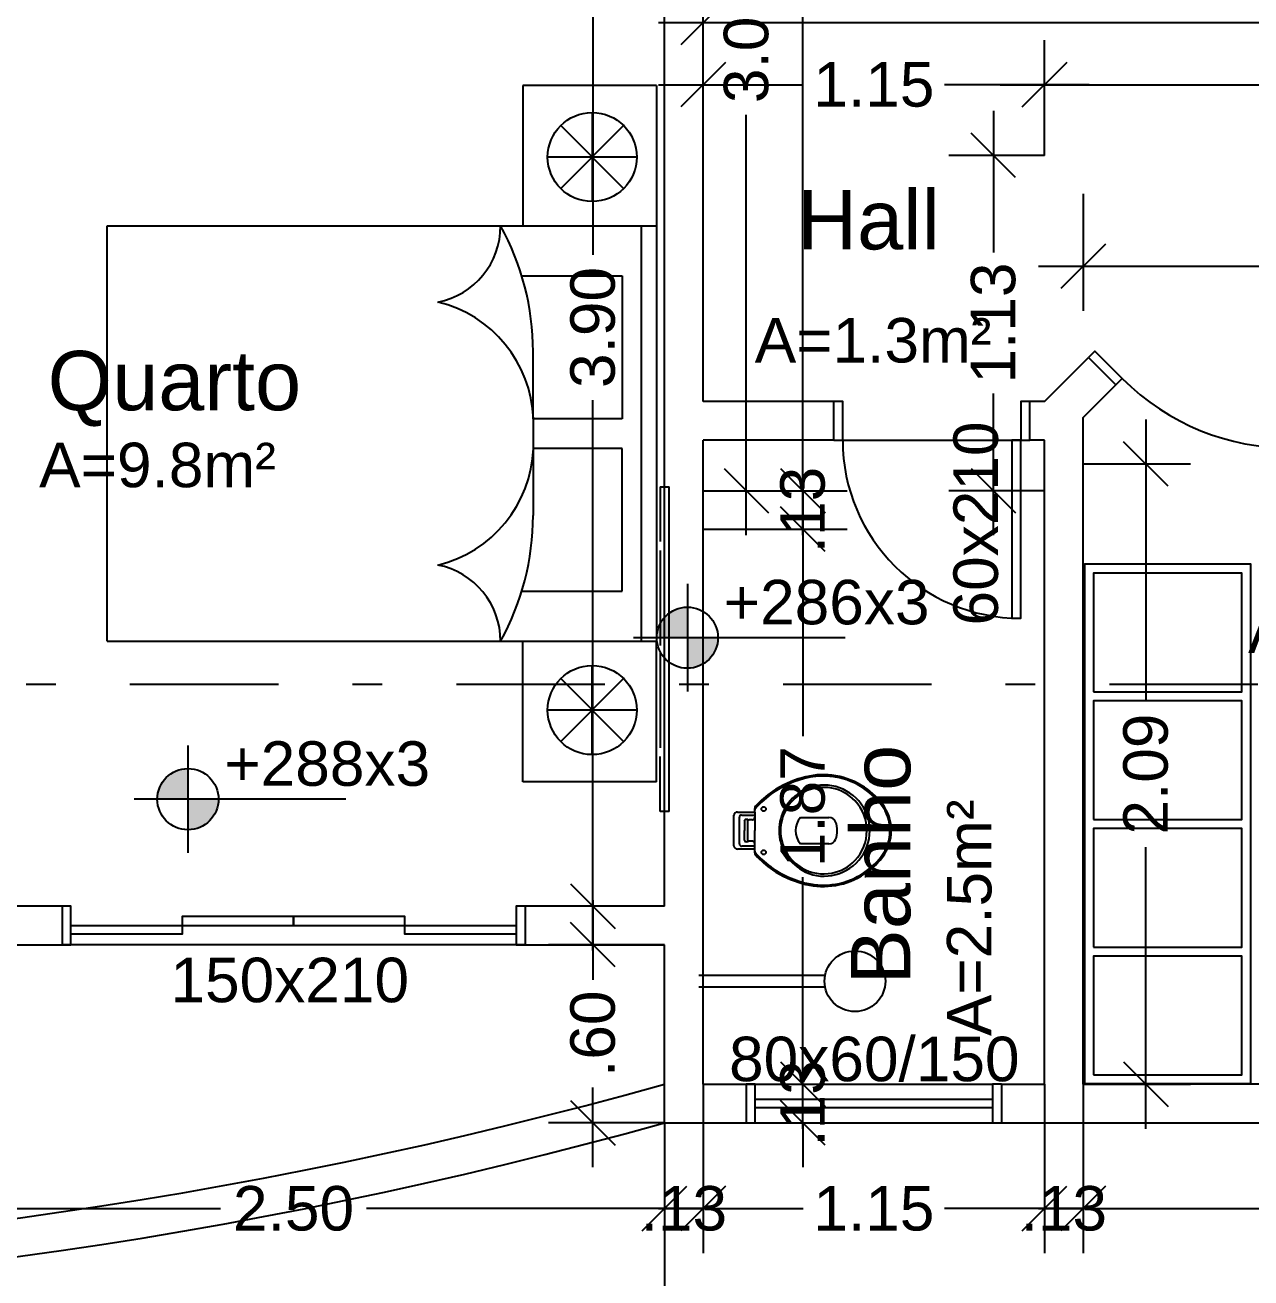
# Model space of a CAD drawing. Extents: x -120 to 1117, y 5 to 675.
# Drawn here: x 51.445 to 55.575, y 72.696 to 76.918 of the extents above; entities that cross this region are included whole.
import ezdxf
from ezdxf.enums import TextEntityAlignment as Align

# ---------------------------------------------------------------- set-up
doc = ezdxf.new("R2010")
doc.units = 0
doc.header["$MEASUREMENT"] = 0
doc.linetypes.add('DASHDOT', pattern=[1, 0.5, -0.25, 0, -0.25])
doc.layers.get('0').update_dxf_attribs({"linetype": 'CONTINUOUS'})
doc.layers.get('DEFPOINTS').update_dxf_attribs({"linetype": 'CONTINUOUS'})
for name, color, linetype in [('cota', 1, 'CONTINUOUS'), ('janela-porta', 6, 'CONTINUOUS'), ('moveis', 253, 'CONTINUOUS'), ('muro', 6, 'CONTINUOUS'), ('nivel', 4, 'CONTINUOUS'), ('parede', 2, 'CONTINUOUS'), ('piso', 4, 'CONTINUOUS'), ('texto', 7, 'CONTINUOUS')]:
    doc.layers.add(name, color=color, linetype=linetype)
doc.styles.get("Standard").update_dxf_attribs({"font": 'arial.ttf'})
doc.dimstyles.new('cotass', dxfattribs={"dimtxt": 0.15, "dimasz": 0.15, "dimexe": 0.15, "dimexo": 0, "dimgap": 0.05, "dimtad": 0, "dimzin": 4, "dimdsep": 46, "dimtxsty": 'Standard', "dimblk": 'OBLIQUE', "dimcen": 0, "dimdle": 0.15, "dimclrd": 256, "dimclrt": 4, "dimadec": 0, "dimazin": 1, "dimtfac": 1, "dimtix": 1, "dimtofl": 0, "dimtmove": 0, "dimatfit": 3, "dimldrblk": 'OPEN30', "dimfxl": 0, "dimtolj": 1, "dimtzin": 0, "dimlwd": -1, "dimarcsym": 0})

# ---------------------------------------------------------------- blocks, each defined once
blk = doc.blocks.new('_Oblique')
at = {"color": 0, "linetype": 'ByBlock', "lineweight": -2}
blk.add_line((-0.5, -0.5), (0.5, 0.5), dxfattribs=at)
blk = doc.blocks.new('*D326')
at = {"layer": 'cota', "color": 0, "lineweight": -2, "transparency": 16777216}
for p, q in [((40.2942, 73.2185), (40.2942, 71.9856)), ((58.1642, 73.2185), (58.1642, 71.9856))]:
    blk.add_line(p, q, dxfattribs=at)
at = {"layer": 'cota', "transparency": 16777216}
for p, q in [((40.1442, 72.1356), (48.9332, 72.1356)), ((58.3142, 72.1356), (49.5252, 72.1356))]:
    blk.add_line(p, q, dxfattribs=at)
at = {"layer": 'DEFPOINTS', "color": 0, "transparency": 16777216}
for p in [(40.2942, 73.2185), (58.1642, 73.2185), (58.1642, 72.1356)]:
    blk.add_point(p, dxfattribs=at)
at = {"layer": 'cota', "transparency": 16777216, "xscale": 0.15, "yscale": 0.15, "zscale": 0.15, "rotation": 180}
blk.add_blockref('_Oblique', (40.2942, 72.1356), dxfattribs=at)
at = {"layer": 'cota', "transparency": 16777216, "xscale": 0.15, "yscale": 0.15, "zscale": 0.15}
blk.add_blockref('_Oblique', (58.1642, 72.1356), dxfattribs=at)
at = {"layer": 'cota', "color": 4, "transparency": 16777216, "insert": (49.2292, 72.1356), "char_height": 0.15, "attachment_point": 5}
blk.add_mtext('\\A1;17.87', dxfattribs=at)
blk = doc.blocks.new('_Open30')
at = {"color": 0, "linetype": 'ByBlock', "lineweight": -2}
for p, q in [((-1, 0.268), (0, 0)), ((0, 0), (-1, -0.268)), ((0, 0), (-1, 0))]:
    blk.add_line(p, q, dxfattribs=at)
blk = doc.blocks.new('*D338')
at = {"layer": 'cota', "color": 0, "lineweight": -2, "transparency": 16777216}
for p, q in [((51.0991, 73.9485), (51.0991, 72.7793)), ((53.5992, 73.2185), (53.5992, 72.7793))]:
    blk.add_line(p, q, dxfattribs=at)
at = {"layer": 'cota', "transparency": 16777216}
for p, q in [((50.9491, 72.9293), (52.1033, 72.9293)), ((53.7492, 72.9293), (52.595, 72.9293))]:
    blk.add_line(p, q, dxfattribs=at)
at = {"layer": 'DEFPOINTS', "color": 0, "transparency": 16777216}
for p in [(51.0991, 73.9485), (53.5992, 73.2185), (53.5992, 72.9293)]:
    blk.add_point(p, dxfattribs=at)
at = {"layer": 'cota', "transparency": 16777216, "xscale": 0.15, "yscale": 0.15, "zscale": 0.15, "rotation": 180}
blk.add_blockref('_Oblique', (51.0991, 72.9293), dxfattribs=at)
at = {"layer": 'cota', "transparency": 16777216, "xscale": 0.15, "yscale": 0.15, "zscale": 0.15}
blk.add_blockref('_Oblique', (53.5992, 72.9293), dxfattribs=at)
at = {"layer": 'cota', "color": 4, "transparency": 16777216, "insert": (52.3492, 72.9293), "char_height": 0.15, "attachment_point": 5}
blk.add_mtext('\\A1;2.50', dxfattribs=at)
blk = doc.blocks.new('*D339')
at = {"layer": 'cota', "color": 0, "lineweight": -2, "transparency": 16777216}
for p, q in [((53.7292, 73.3485), (53.7292, 72.7793)), ((53.5992, 73.2185), (53.5992, 72.7793))]:
    blk.add_line(p, q, dxfattribs=at)
at = {"layer": 'cota', "transparency": 16777216}
for p, q in [((53.5992, 72.9293), (53.4492, 72.9293)), ((53.7292, 72.9293), (53.8792, 72.9293))]:
    blk.add_line(p, q, dxfattribs=at)
at = {"layer": 'DEFPOINTS', "color": 0, "transparency": 16777216}
for p in [(53.7292, 73.3485), (53.5992, 73.2185), (53.7292, 72.9293)]:
    blk.add_point(p, dxfattribs=at)
at = {"layer": 'cota', "transparency": 16777216, "xscale": 0.15, "yscale": 0.15, "zscale": 0.15}
blk.add_blockref('_Oblique', (53.5992, 72.9293), dxfattribs=at)
at = {"layer": 'cota', "transparency": 16777216, "xscale": 0.15, "yscale": 0.15, "zscale": 0.15, "rotation": 180}
blk.add_blockref('_Oblique', (53.7292, 72.9293), dxfattribs=at)
at = {"layer": 'cota', "color": 4, "transparency": 16777216, "insert": (53.6642, 72.9293), "char_height": 0.15, "attachment_point": 5}
blk.add_mtext('\\A1;.13', dxfattribs=at)
blk = doc.blocks.new('*D302')
at = {"layer": 'cota', "color": 0, "lineweight": -2, "transparency": 16777216}
for p, q in [((53.7292, 73.3485), (53.7292, 72.7793)), ((54.8792, 73.3485), (54.8792, 72.7793))]:
    blk.add_line(p, q, dxfattribs=at)
at = {"layer": 'cota', "transparency": 16777216}
for p, q in [((53.5792, 72.9293), (54.0659, 72.9293)), ((55.0292, 72.9293), (54.5425, 72.9293))]:
    blk.add_line(p, q, dxfattribs=at)
at = {"layer": 'DEFPOINTS', "color": 0, "transparency": 16777216}
for p in [(53.7292, 73.3485), (54.8792, 73.3485), (54.8792, 72.9293)]:
    blk.add_point(p, dxfattribs=at)
at = {"layer": 'cota', "transparency": 16777216, "xscale": 0.15, "yscale": 0.15, "zscale": 0.15, "rotation": 180}
blk.add_blockref('_Oblique', (53.7292, 72.9293), dxfattribs=at)
at = {"layer": 'cota', "transparency": 16777216, "xscale": 0.15, "yscale": 0.15, "zscale": 0.15}
blk.add_blockref('_Oblique', (54.8792, 72.9293), dxfattribs=at)
at = {"layer": 'cota', "color": 4, "transparency": 16777216, "insert": (54.3042, 72.9293), "char_height": 0.15, "attachment_point": 5}
blk.add_mtext('\\A1;1.15', dxfattribs=at)
blk = doc.blocks.new('*D303')
at = {"layer": 'cota', "color": 0, "lineweight": -2, "transparency": 16777216}
for p, q in [((54.8792, 73.3485), (54.8792, 72.7793)), ((55.0092, 73.3485), (55.0092, 72.7793))]:
    blk.add_line(p, q, dxfattribs=at)
at = {"layer": 'cota', "transparency": 16777216}
for p, q in [((54.8792, 72.9293), (54.7292, 72.9293)), ((55.0092, 72.9293), (55.1592, 72.9293))]:
    blk.add_line(p, q, dxfattribs=at)
at = {"layer": 'DEFPOINTS', "color": 0, "transparency": 16777216}
for p in [(54.8792, 73.3485), (55.0092, 73.3485), (55.0092, 72.9293)]:
    blk.add_point(p, dxfattribs=at)
at = {"layer": 'cota', "transparency": 16777216, "xscale": 0.15, "yscale": 0.15, "zscale": 0.15}
blk.add_blockref('_Oblique', (54.8792, 72.9293), dxfattribs=at)
at = {"layer": 'cota', "transparency": 16777216, "xscale": 0.15, "yscale": 0.15, "zscale": 0.15, "rotation": 180}
blk.add_blockref('_Oblique', (55.0092, 72.9293), dxfattribs=at)
at = {"layer": 'cota', "color": 4, "transparency": 16777216, "insert": (54.9442, 72.9293), "char_height": 0.15, "attachment_point": 5}
blk.add_mtext('\\A1;.13', dxfattribs=at)
blk = doc.blocks.new('*D304')
at = {"layer": 'cota', "color": 0, "lineweight": -2, "transparency": 16777216}
for p, q in [((55.0092, 73.3485), (55.0092, 72.7793)), ((58.0342, 73.3485), (58.0342, 72.7793))]:
    blk.add_line(p, q, dxfattribs=at)
at = {"layer": 'cota', "transparency": 16777216}
for p, q in [((54.8592, 72.9293), (56.2769, 72.9293)), ((58.1842, 72.9293), (56.7665, 72.9293))]:
    blk.add_line(p, q, dxfattribs=at)
at = {"layer": 'DEFPOINTS', "color": 0, "transparency": 16777216}
for p in [(55.0092, 73.3485), (58.0342, 73.3485), (58.0342, 72.9293)]:
    blk.add_point(p, dxfattribs=at)
at = {"layer": 'cota', "transparency": 16777216, "xscale": 0.15, "yscale": 0.15, "zscale": 0.15, "rotation": 180}
blk.add_blockref('_Oblique', (55.0092, 72.9293), dxfattribs=at)
at = {"layer": 'cota', "transparency": 16777216, "xscale": 0.15, "yscale": 0.15, "zscale": 0.15}
blk.add_blockref('_Oblique', (58.0342, 72.9293), dxfattribs=at)
at = {"layer": 'cota', "color": 4, "transparency": 16777216, "insert": (56.5217, 72.9293), "char_height": 0.15, "attachment_point": 5}
blk.add_mtext('\\A1;3.03', dxfattribs=at)
blk = doc.blocks.new('*D306')
at = {"layer": 'cota', "color": 0, "lineweight": -2, "transparency": 16777216}
for p, q in [((44.8592, 73.2185), (44.8592, 72.29)), ((53.5992, 73.2185), (53.5992, 72.29))]:
    blk.add_line(p, q, dxfattribs=at)
at = {"layer": 'cota', "transparency": 16777216}
for p, q in [((44.7092, 72.44), (48.9846, 72.44)), ((53.7492, 72.44), (49.4738, 72.44))]:
    blk.add_line(p, q, dxfattribs=at)
at = {"layer": 'DEFPOINTS', "color": 0, "transparency": 16777216}
for p in [(44.8592, 73.2185), (53.5992, 73.2185), (53.5992, 72.44)]:
    blk.add_point(p, dxfattribs=at)
at = {"layer": 'cota', "transparency": 16777216, "xscale": 0.15, "yscale": 0.15, "zscale": 0.15, "rotation": 180}
blk.add_blockref('_Oblique', (44.8592, 72.44), dxfattribs=at)
at = {"layer": 'cota', "transparency": 16777216, "xscale": 0.15, "yscale": 0.15, "zscale": 0.15}
blk.add_blockref('_Oblique', (53.5992, 72.44), dxfattribs=at)
at = {"layer": 'cota', "color": 4, "transparency": 16777216, "insert": (49.2292, 72.44), "char_height": 0.15, "attachment_point": 5}
blk.add_mtext('\\A1;8.74', dxfattribs=at)
blk = doc.blocks.new('*D308')
at = {"layer": 'cota', "color": 0, "lineweight": -2, "transparency": 16777216}
for p, q in [((53.5992, 73.2185), (53.5992, 72.29)), ((58.1642, 73.2185), (58.1642, 72.29))]:
    blk.add_line(p, q, dxfattribs=at)
at = {"layer": 'cota', "transparency": 16777216}
for p, q in [((53.4492, 72.44), (55.6339, 72.44)), ((58.3142, 72.44), (56.1295, 72.44))]:
    blk.add_line(p, q, dxfattribs=at)
at = {"layer": 'DEFPOINTS', "color": 0, "transparency": 16777216}
for p in [(53.5992, 73.2185), (58.1642, 73.2185), (58.1642, 72.44)]:
    blk.add_point(p, dxfattribs=at)
at = {"layer": 'cota', "transparency": 16777216, "xscale": 0.15, "yscale": 0.15, "zscale": 0.15, "rotation": 180}
blk.add_blockref('_Oblique', (53.5992, 72.44), dxfattribs=at)
at = {"layer": 'cota', "transparency": 16777216, "xscale": 0.15, "yscale": 0.15, "zscale": 0.15}
blk.add_blockref('_Oblique', (58.1642, 72.44), dxfattribs=at)
at = {"layer": 'cota', "color": 4, "transparency": 16777216, "insert": (55.8817, 72.44), "char_height": 0.15, "attachment_point": 5}
blk.add_mtext('\\A1;4.56', dxfattribs=at)
blk = doc.blocks.new('*D437')
at = {"layer": 'cota', "transparency": 16777216}
for p, q in [((54.0647, 73.3485), (54.0647, 73.4985)), ((54.0647, 73.2185), (54.0647, 73.0685))]:
    blk.add_line(p, q, dxfattribs=at)
at = {"layer": 'cota', "color": 0, "lineweight": -2, "transparency": 16777216}
for p, q in [((53.7292, 73.3485), (54.2147, 73.3485)), ((53.5992, 73.2185), (54.2147, 73.2185))]:
    blk.add_line(p, q, dxfattribs=at)
at = {"layer": 'DEFPOINTS', "color": 0, "transparency": 16777216}
for p in [(53.7292, 73.3485), (54.0647, 73.3485), (53.5992, 73.2185)]:
    blk.add_point(p, dxfattribs=at)
at = {"layer": 'cota', "transparency": 16777216, "xscale": 0.15, "yscale": 0.15, "zscale": 0.15}
for p, rotation in [((54.0647, 73.3485), 270), ((54.0647, 73.2185), 90)]:
    blk.add_blockref('_Oblique', p, dxfattribs=dict(at, rotation=rotation))
at = {"layer": 'cota', "color": 4, "transparency": 16777216, "insert": (54.0647, 73.2835), "char_height": 0.15, "attachment_point": 5, "rotation": 90}
blk.add_mtext('\\A1;.13', dxfattribs=at)
blk = doc.blocks.new('*D438')
at = {"layer": 'cota', "transparency": 16777216}
for p, q in [((54.0647, 75.3685), (54.0647, 74.5213)), ((54.0647, 73.1985), (54.0647, 74.0458))]:
    blk.add_line(p, q, dxfattribs=at)
at = {"layer": 'cota', "color": 0, "lineweight": -2, "transparency": 16777216}
for p, q in [((53.7292, 75.2185), (54.2147, 75.2185)), ((53.7292, 73.3485), (54.2147, 73.3485))]:
    blk.add_line(p, q, dxfattribs=at)
at = {"layer": 'DEFPOINTS', "color": 0, "transparency": 16777216}
for p in [(53.7292, 75.2185), (54.0647, 75.2185), (53.7292, 73.3485)]:
    blk.add_point(p, dxfattribs=at)
at = {"layer": 'cota', "transparency": 16777216, "xscale": 0.15, "yscale": 0.15, "zscale": 0.15}
for p, rotation in [((54.0647, 75.2185), 90), ((54.0647, 73.3485), 270)]:
    blk.add_blockref('_Oblique', p, dxfattribs=dict(at, rotation=rotation))
at = {"layer": 'cota', "color": 4, "transparency": 16777216, "insert": (54.0647, 74.2835), "char_height": 0.15, "attachment_point": 5, "rotation": 90}
blk.add_mtext('\\A1;1.87', dxfattribs=at)
blk = doc.blocks.new('*D439')
at = {"layer": 'cota', "transparency": 16777216}
for p, q in [((54.0647, 75.3485), (54.0647, 75.4985)), ((54.0647, 75.2185), (54.0647, 75.0685))]:
    blk.add_line(p, q, dxfattribs=at)
at = {"layer": 'cota', "color": 0, "lineweight": -2, "transparency": 16777216}
for p, q in [((53.7292, 75.3485), (54.2147, 75.3485)), ((53.7292, 75.2185), (54.2147, 75.2185))]:
    blk.add_line(p, q, dxfattribs=at)
at = {"layer": 'DEFPOINTS', "color": 0, "transparency": 16777216}
for p in [(53.7292, 75.3485), (54.0647, 75.3485), (53.7292, 75.2185)]:
    blk.add_point(p, dxfattribs=at)
at = {"layer": 'cota', "transparency": 16777216, "xscale": 0.15, "yscale": 0.15, "zscale": 0.15}
for p, rotation in [((54.0647, 75.3485), 270), ((54.0647, 75.2185), 90)]:
    blk.add_blockref('_Oblique', p, dxfattribs=dict(at, rotation=rotation))
at = {"layer": 'cota', "color": 4, "transparency": 16777216, "insert": (54.0647, 75.2835), "char_height": 0.15, "attachment_point": 5, "rotation": 90}
blk.add_mtext('\\A1;.13', dxfattribs=at)
blk = doc.blocks.new('*D440')
at = {"layer": 'cota', "transparency": 16777216}
for p, q in [((54.0647, 79.4285), (54.0647, 77.5583)), ((54.0647, 75.1985), (54.0647, 77.0688))]:
    blk.add_line(p, q, dxfattribs=at)
at = {"layer": 'cota', "color": 0, "lineweight": -2, "transparency": 16777216}
for p, q in [((53.7292, 79.2785), (54.2147, 79.2785)), ((53.7292, 75.3485), (54.2147, 75.3485))]:
    blk.add_line(p, q, dxfattribs=at)
at = {"layer": 'DEFPOINTS', "color": 0, "transparency": 16777216}
for p in [(53.7292, 79.2785), (54.0647, 79.2785), (53.7292, 75.3485)]:
    blk.add_point(p, dxfattribs=at)
at = {"layer": 'cota', "transparency": 16777216, "xscale": 0.15, "yscale": 0.15, "zscale": 0.15}
for p, rotation in [((54.0647, 79.2785), 90), ((54.0647, 75.3485), 270)]:
    blk.add_blockref('_Oblique', p, dxfattribs=dict(at, rotation=rotation))
at = {"layer": 'cota', "color": 4, "transparency": 16777216, "insert": (54.0647, 77.3135), "char_height": 0.15, "attachment_point": 5, "rotation": 90}
blk.add_mtext('\\A1;3.93', dxfattribs=at)
blk = doc.blocks.new('*D428')
at = {"layer": 'cota', "transparency": 16777216}
for p, q in [((53.3576, 77.9985), (53.3576, 76.143)), ((53.3576, 73.7985), (53.3576, 75.654))]:
    blk.add_line(p, q, dxfattribs=at)
at = {"layer": 'cota', "color": 0, "lineweight": -2, "transparency": 16777216}
for p, q in [((53.5992, 77.8485), (53.2076, 77.8485)), ((53.5992, 73.9485), (53.2076, 73.9485))]:
    blk.add_line(p, q, dxfattribs=at)
at = {"layer": 'DEFPOINTS', "color": 0, "transparency": 16777216}
for p in [(53.5992, 77.8485), (53.3576, 73.9485), (53.5992, 73.9485)]:
    blk.add_point(p, dxfattribs=at)
at = {"layer": 'cota', "transparency": 16777216, "xscale": 0.15, "yscale": 0.15, "zscale": 0.15}
for p, rotation in [((53.3576, 77.8485), 90), ((53.3576, 73.9485), 270)]:
    blk.add_blockref('_Oblique', p, dxfattribs=dict(at, rotation=rotation))
at = {"layer": 'cota', "color": 4, "transparency": 16777216, "insert": (53.3576, 75.8985), "char_height": 0.15, "attachment_point": 5, "rotation": 90}
blk.add_mtext('\\A1;3.90', dxfattribs=at)
blk = doc.blocks.new('*D387')
at = {"layer": 'cota', "color": 0, "lineweight": -2, "transparency": 16777216}
for p, q in [((54.8792, 76.4785), (54.8792, 76.8666)), ((58.0342, 76.4785), (58.0342, 76.8666))]:
    blk.add_line(p, q, dxfattribs=at)
at = {"layer": 'cota', "transparency": 16777216}
for p, q in [((54.7292, 76.7166), (56.212, 76.7166)), ((58.1842, 76.7166), (56.7014, 76.7166))]:
    blk.add_line(p, q, dxfattribs=at)
at = {"layer": 'DEFPOINTS', "color": 0, "transparency": 16777216}
for p in [(58.0342, 76.7166), (54.8792, 76.4785), (58.0342, 76.4785)]:
    blk.add_point(p, dxfattribs=at)
at = {"layer": 'cota', "transparency": 16777216, "xscale": 0.15, "yscale": 0.15, "zscale": 0.15, "rotation": 180}
blk.add_blockref('_Oblique', (54.8792, 76.7166), dxfattribs=at)
at = {"layer": 'cota', "transparency": 16777216, "xscale": 0.15, "yscale": 0.15, "zscale": 0.15}
blk.add_blockref('_Oblique', (58.0342, 76.7166), dxfattribs=at)
at = {"layer": 'cota', "color": 4, "transparency": 16777216, "insert": (56.4567, 76.7166), "char_height": 0.15, "attachment_point": 5}
blk.add_mtext('\\A1;3.16', dxfattribs=at)
blk = doc.blocks.new('*D388')
at = {"layer": 'cota', "color": 0, "lineweight": -2, "transparency": 16777216}
for p, q in [((53.7292, 76.4785), (53.7292, 76.8666)), ((54.8792, 76.4785), (54.8792, 76.8666))]:
    blk.add_line(p, q, dxfattribs=at)
at = {"layer": 'cota', "transparency": 16777216}
for p, q in [((53.5792, 76.7166), (54.0659, 76.7166)), ((55.0292, 76.7166), (54.5425, 76.7166))]:
    blk.add_line(p, q, dxfattribs=at)
at = {"layer": 'DEFPOINTS', "color": 0, "transparency": 16777216}
for p in [(53.7292, 76.7166), (53.7292, 76.4785), (54.8792, 76.4785)]:
    blk.add_point(p, dxfattribs=at)
at = {"layer": 'cota', "transparency": 16777216, "xscale": 0.15, "yscale": 0.15, "zscale": 0.15, "rotation": 180}
blk.add_blockref('_Oblique', (53.7292, 76.7166), dxfattribs=at)
at = {"layer": 'cota', "transparency": 16777216, "xscale": 0.15, "yscale": 0.15, "zscale": 0.15}
blk.add_blockref('_Oblique', (54.8792, 76.7166), dxfattribs=at)
at = {"layer": 'cota', "color": 4, "transparency": 16777216, "insert": (54.3042, 76.7166), "char_height": 0.15, "attachment_point": 5}
blk.add_mtext('\\A1;1.15', dxfattribs=at)
blk = doc.blocks.new('*D389')
at = {"layer": 'cota', "color": 0, "lineweight": -2, "transparency": 16777216}
for p, q in [((53.7292, 76.4785), (53.7292, 77.0757)), ((58.0342, 76.4785), (58.0342, 77.0757))]:
    blk.add_line(p, q, dxfattribs=at)
at = {"layer": 'cota', "transparency": 16777216}
for p, q in [((53.5792, 76.9257), (55.6483, 76.9257)), ((58.1842, 76.9257), (56.1151, 76.9257))]:
    blk.add_line(p, q, dxfattribs=at)
at = {"layer": 'DEFPOINTS', "color": 0, "transparency": 16777216}
for p in [(53.7292, 76.9257), (53.7292, 76.4785), (58.0342, 76.4785)]:
    blk.add_point(p, dxfattribs=at)
at = {"layer": 'cota', "transparency": 16777216, "xscale": 0.15, "yscale": 0.15, "zscale": 0.15, "rotation": 180}
blk.add_blockref('_Oblique', (53.7292, 76.9257), dxfattribs=at)
at = {"layer": 'cota', "transparency": 16777216, "xscale": 0.15, "yscale": 0.15, "zscale": 0.15}
blk.add_blockref('_Oblique', (58.0342, 76.9257), dxfattribs=at)
at = {"layer": 'cota', "color": 4, "transparency": 16777216, "insert": (55.8817, 76.9257), "char_height": 0.15, "attachment_point": 5}
blk.add_mtext('\\A1;4.31', dxfattribs=at)
blk = doc.blocks.new('*D390')
at = {"layer": 'cota', "color": 0, "lineweight": -2, "transparency": 16777216}
for p, q in [((55.0092, 76.3485), (55.0092, 75.9545)), ((58.0342, 76.3485), (58.0342, 75.9545))]:
    blk.add_line(p, q, dxfattribs=at)
at = {"layer": 'cota', "transparency": 16777216}
for p, q in [((54.8592, 76.1045), (56.2769, 76.1045)), ((58.1842, 76.1045), (56.7665, 76.1045))]:
    blk.add_line(p, q, dxfattribs=at)
at = {"layer": 'DEFPOINTS', "color": 0, "transparency": 16777216}
for p in [(55.0092, 76.3485), (58.0342, 76.3485), (58.0342, 76.1045)]:
    blk.add_point(p, dxfattribs=at)
at = {"layer": 'cota', "transparency": 16777216, "xscale": 0.15, "yscale": 0.15, "zscale": 0.15, "rotation": 180}
blk.add_blockref('_Oblique', (55.0092, 76.1045), dxfattribs=at)
at = {"layer": 'cota', "transparency": 16777216, "xscale": 0.15, "yscale": 0.15, "zscale": 0.15}
blk.add_blockref('_Oblique', (58.0342, 76.1045), dxfattribs=at)
at = {"layer": 'cota', "color": 4, "transparency": 16777216, "insert": (56.5217, 76.1045), "char_height": 0.15, "attachment_point": 5}
blk.add_mtext('\\A1;3.03', dxfattribs=at)
blk = doc.blocks.new('*D391')
at = {"layer": 'cota', "transparency": 16777216}
for p, q in [((55.2204, 75.5885), (55.2204, 74.6398)), ((55.2204, 73.1985), (55.2204, 74.1473))]:
    blk.add_line(p, q, dxfattribs=at)
at = {"layer": 'cota', "color": 0, "lineweight": -2, "transparency": 16777216}
for p, q in [((55.0092, 75.4385), (55.3704, 75.4385)), ((55.0092, 73.3485), (55.3704, 73.3485))]:
    blk.add_line(p, q, dxfattribs=at)
at = {"layer": 'DEFPOINTS', "color": 0, "transparency": 16777216}
for p in [(55.0092, 75.4385), (55.0092, 73.3485), (55.2204, 73.3485)]:
    blk.add_point(p, dxfattribs=at)
at = {"layer": 'cota', "transparency": 16777216, "xscale": 0.15, "yscale": 0.15, "zscale": 0.15}
for p, rotation in [((55.2204, 75.4385), 90), ((55.2204, 73.3485), 270)]:
    blk.add_blockref('_Oblique', p, dxfattribs=dict(at, rotation=rotation))
at = {"layer": 'cota', "color": 4, "transparency": 16777216, "insert": (55.2204, 74.3935), "char_height": 0.15, "attachment_point": 5, "rotation": 90}
blk.add_mtext('\\A1;2.09', dxfattribs=at)
blk = doc.blocks.new('*D396')
at = {"layer": 'cota', "transparency": 16777216}
for p, q in [((53.8745, 78.5185), (53.8745, 77.1025)), ((53.8745, 75.1985), (53.8745, 76.6145))]:
    blk.add_line(p, q, dxfattribs=at)
at = {"layer": 'cota', "color": 0, "lineweight": -2, "transparency": 16777216}
for p, q in [((53.7292, 78.3685), (54.0245, 78.3685)), ((53.7292, 75.3485), (54.0245, 75.3485))]:
    blk.add_line(p, q, dxfattribs=at)
at = {"layer": 'DEFPOINTS', "color": 0, "transparency": 16777216}
for p in [(53.7292, 78.3685), (53.8745, 78.3685), (53.7292, 75.3485)]:
    blk.add_point(p, dxfattribs=at)
at = {"layer": 'cota', "transparency": 16777216, "xscale": 0.15, "yscale": 0.15, "zscale": 0.15}
for p, rotation in [((53.8745, 78.3685), 90), ((53.8745, 75.3485), 270)]:
    blk.add_blockref('_Oblique', p, dxfattribs=dict(at, rotation=rotation))
at = {"layer": 'cota', "color": 4, "transparency": 16777216, "insert": (53.8745, 76.8585), "char_height": 0.15, "attachment_point": 5, "rotation": 90}
blk.add_mtext('\\A1;3.02', dxfattribs=at)
blk = doc.blocks.new('*D397')
at = {"layer": 'cota', "transparency": 16777216}
for p, q in [((54.7068, 76.6285), (54.7068, 76.1513)), ((54.7068, 75.1985), (54.7068, 75.6758))]:
    blk.add_line(p, q, dxfattribs=at)
at = {"layer": 'cota', "color": 0, "lineweight": -2, "transparency": 16777216}
for p, q in [((54.8792, 76.4785), (54.5568, 76.4785)), ((54.8792, 75.3485), (54.5568, 75.3485))]:
    blk.add_line(p, q, dxfattribs=at)
at = {"layer": 'DEFPOINTS', "color": 0, "transparency": 16777216}
for p in [(54.8792, 76.4785), (54.7068, 75.3485), (54.8792, 75.3485)]:
    blk.add_point(p, dxfattribs=at)
at = {"layer": 'cota', "transparency": 16777216, "xscale": 0.15, "yscale": 0.15, "zscale": 0.15}
for p, rotation in [((54.7068, 76.4785), 90), ((54.7068, 75.3485), 270)]:
    blk.add_blockref('_Oblique', p, dxfattribs=dict(at, rotation=rotation))
at = {"layer": 'cota', "color": 4, "transparency": 16777216, "insert": (54.7068, 75.9135), "char_height": 0.15, "attachment_point": 5, "rotation": 90}
blk.add_mtext('\\A1;1.13', dxfattribs=at)
blk = doc.blocks.new('*D489')
at = {"layer": 'cota', "transparency": 16777216}
for p, q in [((53.3576, 73.9685), (53.3576, 73.6996)), ((53.3576, 73.0685), (53.3576, 73.3374))]:
    blk.add_line(p, q, dxfattribs=at)
at = {"layer": 'cota', "color": 0, "lineweight": -2, "transparency": 16777216}
for p, q in [((53.5992, 73.8185), (53.2076, 73.8185)), ((53.5992, 73.2185), (53.2076, 73.2185))]:
    blk.add_line(p, q, dxfattribs=at)
at = {"layer": 'DEFPOINTS', "color": 0, "transparency": 16777216}
for p in [(53.5992, 73.8185), (53.3576, 73.2185), (53.5992, 73.2185)]:
    blk.add_point(p, dxfattribs=at)
at = {"layer": 'cota', "transparency": 16777216, "xscale": 0.15, "yscale": 0.15, "zscale": 0.15}
for p, rotation in [((53.3576, 73.8185), 90), ((53.3576, 73.2185), 270)]:
    blk.add_blockref('_Oblique', p, dxfattribs=dict(at, rotation=rotation))
at = {"layer": 'cota', "color": 4, "transparency": 16777216, "insert": (53.3576, 73.5185), "char_height": 0.15, "attachment_point": 5, "rotation": 90}
blk.add_mtext('\\A1;.60', dxfattribs=at)
blk = doc.blocks.new('NIVEL')
at = {"layer": 'nivel'}
h = blk.add_hatch(color=256, dxfattribs=at)
h.paths.add_polyline_path([(0, 0.1375, 0.414214), (-0.1375, 0), (0, 0)])
h.paths.add_polyline_path([(0, 0), (0, -0.1375, 0.414214), (0.1375, 0)])
for p, q in [((0, 0.2417), (0, -0.2417)), ((0.7095, 0), (-0.2418, 0))]:
    blk.add_line(p, q, dxfattribs=at)
blk.add_circle((0, 0), 0.1375, dxfattribs=at)

msp = doc.modelspace()

# ---------------------------------------------------------------- linework, layer by layer
at = {"layer": 'cota', "color": 6, "linetype": 'DASHDOT'}
msp.add_lwpolyline([(58.8982, 74.6948), (39.5939, 74.6948)], dxfattribs=at)
at = {"layer": 'janela-porta', "color": 6, "linetype": 'Continuous'}
for p, q in [((53.9042, 73.3485), (54.7042, 73.3485)), ((53.9042, 73.2185), (54.7042, 73.2185))]:
    msp.add_line(p, q, dxfattribs=at)
for points in [[(55.1196, 75.7051), (55.1408, 75.7263), (55.0489, 75.8182), (55.0277, 75.797)], [(54.1692, 75.5185), (54.1992, 75.5185), (54.1992, 75.6485), (54.1692, 75.6485)], [(54.8292, 75.6485), (54.7992, 75.6485), (54.7992, 75.5185), (54.8292, 75.5185)], [(51.5692, 73.8185), (51.5992, 73.8185), (51.5992, 73.9485), (51.5692, 73.9485)], [(53.1292, 73.9485), (53.0992, 73.9485), (53.0992, 73.8185), (53.1292, 73.8185)], [(53.8742, 73.2185), (53.9042, 73.2185), (53.9042, 73.3485), (53.8742, 73.3485)], [(54.7342, 73.3485), (54.7042, 73.3485), (54.7042, 73.2185), (54.7342, 73.2185)]]:
    msp.add_lwpolyline(points, dxfattribs=at)
for points in [[(54.7992, 75.5185), (54.7692, 75.5185), (54.7692, 74.9185), (54.7992, 74.9185), (54.7992, 75.5185)], [(51.9742, 73.8835), (52.3492, 73.8835), (52.3492, 73.9135), (51.9742, 73.9135), (51.9742, 73.8835)], [(52.3492, 73.8835), (52.7242, 73.8835), (52.7242, 73.9135), (52.3492, 73.9135), (52.3492, 73.8835)], [(51.5992, 73.8835), (51.9742, 73.8835), (51.9742, 73.8535), (51.5992, 73.8535), (51.5992, 73.8835)], [(52.7242, 73.8835), (53.0992, 73.8835), (53.0992, 73.8535), (52.7242, 73.8535), (52.7242, 73.8835)], [(53.9042, 73.2985), (54.7042, 73.2985), (54.7042, 73.2685), (53.9042, 73.2685), (53.9042, 73.2985)]]:
    msp.add_lwpolyline(points, close=True, dxfattribs=at)
for centre, radius, start, end in [((55.7065, 76.292), 0.8, 225, 315), ((54.7992, 75.5185), 0.6, 180, 270)]:
    msp.add_arc(centre, radius, start, end, dxfattribs=at)
at = {"layer": 'moveis'}
for p, q in [((53.1218, 76.7142), (53.1218, 76.241)), ((53.5718, 76.7142), (53.1218, 76.7142)), ((53.5718, 76.7142), (53.5718, 74.841)), ((53.5718, 76.7142), (53.5718, 76.5592)), ((53.3553, 76.6228), (53.3553, 76.3228)), ((53.4613, 76.3667), (53.2492, 76.5788)), ((53.4613, 76.5788), (53.2492, 76.3667)), ((53.5053, 76.4728), (53.2053, 76.4728)), ((51.7218, 74.841), (51.7218, 76.241)), ((51.7218, 76.241), (53.5718, 76.241)), ((53.5218, 74.841), (53.5218, 76.241)), ((53.1181, 76.072), (53.4559, 76.072)), ((53.4559, 76.072), (53.4559, 75.591)), ((53.1559, 75.591), (53.1559, 75.8171)), ((53.4559, 75.591), (53.1559, 75.591)), ((53.1559, 75.591), (53.1559, 75.2648)), ((53.4559, 75.491), (53.1559, 75.491)), ((53.4559, 75.0099), (53.4559, 75.491)), ((53.5844, 75.3619), (53.6144, 75.3619)), ((53.5844, 75.3619), (53.5844, 75.177)), ((53.6144, 74.2674), (53.6144, 75.3619)), ((53.5844, 75.147), (53.5844, 74.827)), ((53.1181, 75.0099), (53.4559, 75.0099)), ((51.7218, 74.841), (53.5718, 74.841)), ((53.1218, 74.3677), (53.1218, 74.841)), ((53.5718, 74.3677), (53.5718, 74.841)), ((53.5844, 74.8024), (53.5844, 74.4824)), ((53.3553, 74.4591), (53.3553, 74.7591)), ((53.4613, 74.5031), (53.2492, 74.7152)), ((53.4613, 74.7152), (53.2492, 74.5031)), ((53.5053, 74.6091), (53.2053, 74.6091)), ((53.5844, 74.2674), (53.5844, 74.4524)), ((53.5718, 74.3677), (53.1218, 74.3677)), ((53.6144, 74.2674), (53.5844, 74.2674)), ((53.8448, 74.2654), (53.9029, 74.2654)), ((53.9029, 74.2722), (53.9029, 74.2775)), ((53.9029, 74.2654), (53.9029, 74.2722)), ((53.9029, 74.2654), (53.9029, 74.2029)), ((53.8329, 74.2029), (53.8329, 74.2545)), ((53.8514, 74.2029), (53.8514, 74.2479)), ((53.8589, 74.2554), (53.9029, 74.2554)), ((53.8679, 74.2344), (53.8679, 74.2029)), ((53.8794, 74.2029), (53.8794, 74.2385)), ((53.8949, 74.239), (53.8838, 74.239)), ((54.0569, 74.2474), (54.1529, 74.2474)), ((53.8329, 74.1514), (53.8329, 74.2029)), ((53.8514, 74.158), (53.8514, 74.2029)), ((53.8679, 74.1714), (53.8679, 74.2029)), ((53.8794, 74.1674), (53.8794, 74.2029)), ((53.9029, 74.1404), (53.9029, 74.2029)), ((53.9029, 74.1404), (53.8448, 74.1404)), ((53.9029, 74.1504), (53.8589, 74.1504)), ((53.8949, 74.1669), (53.8838, 74.1669)), ((53.9029, 74.1337), (53.9029, 74.1404)), ((54.1529, 74.1585), (54.0569, 74.1585)), ((53.9029, 74.1284), (53.9029, 74.1337)), ((53.715, 73.7155), (54.1403, 73.7155)), ((54.1403, 73.6755), (53.715, 73.6755))]:
    msp.add_line(p, q, dxfattribs=at)
for points in [[(55.0141, 73.3503), (55.5741, 73.3503), (55.5741, 75.1003), (55.0141, 75.1003), (55.0141, 73.3503)], [(55.044, 74.6703), (55.544, 74.6703), (55.544, 75.0703), (55.044, 75.0703), (55.044, 74.6703)], [(55.044, 74.2403), (55.544, 74.2403), (55.544, 74.6403), (55.044, 74.6403), (55.044, 74.2403)], [(55.044, 73.8103), (55.544, 73.8103), (55.544, 74.2103), (55.044, 74.2103), (55.044, 73.8103)], [(55.044, 73.3803), (55.544, 73.3803), (55.544, 73.7803), (55.044, 73.7803), (55.044, 73.3803)]]:
    msp.add_lwpolyline(points, close=True, dxfattribs=at)
for centre, radius in [((53.3553, 76.4728), 0.15), ((53.3553, 74.6091), 0.15), ((53.9329, 74.2759), 0.0075), ((53.9329, 74.1299), 0.0075), ((54.2406, 73.6955), 0.1023)]:
    msp.add_circle(centre, radius, dxfattribs=at)
for centre, radius, start, end in [((52.7851, 76.2407), 0.2616, 281.064, 0.0505), ((52.2786, 75.8171), 0.8774, 0, 28.8881), ((52.7378, 75.5758), 0.4196, 2.0643, 76.5578), ((52.7378, 75.5061), 0.4196, 283.4422, 357.9357), ((52.2786, 75.2648), 0.8774, 331.1119, 0), ((52.7851, 74.8412), 0.2616, 359.9495, 78.936), ((54.1511, 74.0576), 0.3352, 105.2525, 124.1524), ((54.1511, 74.0576), 0.3307, 97.2935, 124.1503), ((54.133, 74.148), 0.2433, 82.9547, 106.7622), ((54.1364, 74.2106), 0.1458, 79.5544, 120.2981), ((54.133, 74.148), 0.2388, 82.9494, 95.7593), ((54.1349, 74.143), 0.2435, 58.9326, 83.5222), ((54.1349, 74.143), 0.248, 58.9269, 83.517), ((54.1356, 74.1998), 0.1566, 41.2224, 79.972), ((54.1221, 74.1273), 0.2636, 38.1702, 58.3139), ((54.1221, 74.1273), 0.2681, 38.1603, 58.3191), ((54.1441, 74.0707), 0.3159, 124.4641, 139.2454), ((54.1441, 74.0707), 0.3204, 124.4619, 138.0521), ((54.1392, 74.2023), 0.1544, 119.6559, 179.7512), ((54.1355, 74.2032), 0.1456, 119.9114, 180.1122), ((54.135, 74.2035), 0.1451, 78.9336, 119.8052), ((54.1359, 74.2048), 0.1437, 43.0735, 79.1921), ((53.8446, 74.2537), 0.0118, 88.701, 176.3198), ((53.9122, 74.2711), 0.00945, 141.3484, 173.012), ((53.913, 74.2777), 0.0102, 134.7561, 181.6914), ((54.1382, 74.2046), 0.1422, 359.3364, 43.7716), ((54.1371, 74.2031), 0.1532, 359.9453, 40.6637), ((54.2139, 74.2032), 0.1445, 359.8718, 36.98), ((54.2139, 74.2032), 0.149, 359.8718, 36.9981), ((53.8586, 74.2482), 0.00728, 88.275, 181.725), ((53.8745, 74.2347), 0.00666, 143.8977, 182.0428), ((53.8734, 74.2345), 0.00592, 112.5983, 136.064), ((53.8755, 74.2276), 0.0131, 70.3419, 109.3875), ((53.8847, 74.2508), 0.0119, 245.9796, 265.9479), ((53.8946, 74.2473), 0.00832, 272.0149, 355.282), ((54.1086, 74.2029), 0.0683, 139.3118, 220.6882), ((54.1533, 74.2233), 0.0241, 23.5104, 90.8905), ((54.0963, 74.2029), 0.0846, 339.2223, 20.7777), ((54.1392, 74.2036), 0.1544, 180.2488, 240.3441), ((54.1355, 74.2026), 0.1456, 179.8878, 240.0886), ((54.1382, 74.2013), 0.1422, 316.2284, 0.6636), ((54.1371, 74.2028), 0.1532, 319.3363, 0.0547), ((54.2139, 74.2026), 0.1445, 323.02, 0.1282), ((54.2139, 74.2026), 0.149, 323.0019, 0.1282), ((53.8446, 74.1522), 0.0118, 183.6802, 271.299), ((53.8586, 74.1577), 0.00728, 178.275, 271.725), ((53.8745, 74.1712), 0.00666, 177.9572, 216.1023), ((53.8734, 74.1714), 0.00592, 223.936, 247.4016), ((53.8755, 74.1782), 0.0131, 250.6125, 289.6582), ((53.8847, 74.1551), 0.0119, 94.0521, 114.0204), ((53.8946, 74.1586), 0.00832, 4.718, 87.9851), ((54.1533, 74.1826), 0.0241, 269.1095, 336.4896), ((53.9122, 74.1348), 0.00945, 186.988, 218.6516), ((53.913, 74.1282), 0.0102, 178.3086, 225.2439), ((54.1441, 74.3351), 0.3159, 220.7546, 235.5359), ((54.1441, 74.3351), 0.3204, 221.9479, 235.5381), ((54.1359, 74.201), 0.1437, 280.8079, 316.9265), ((54.1356, 74.2061), 0.1566, 280.028, 318.7776), ((54.1221, 74.2786), 0.2636, 301.6861, 321.8298), ((54.1221, 74.2786), 0.2681, 301.6809, 321.8397), ((54.1511, 74.3483), 0.3352, 235.8476, 254.7475), ((54.1511, 74.3483), 0.3307, 235.8497, 262.7065), ((54.135, 74.2024), 0.1451, 240.1948, 281.0664), ((54.1364, 74.1953), 0.1458, 239.7019, 280.4456), ((54.1349, 74.2629), 0.2435, 276.4778, 301.0674), ((54.133, 74.2579), 0.2433, 253.2378, 277.0453), ((54.133, 74.2579), 0.2388, 264.2407, 277.0506), ((54.1349, 74.2629), 0.248, 276.483, 301.0731)]:
    msp.add_arc(centre, radius, start, end, dxfattribs=at)
at = {"layer": 'muro'}
for centre, radius, start, end in [((49.2292, 88.9625), 16.214, 254.3642, 285.6358), ((49.2292, 88.8327), 16.2142, 254.36444, 285.63556)]:
    msp.add_arc(centre, radius, start, end, dxfattribs=at)
at = {"layer": 'parede'}
for p, q in [((53.7292, 75.6485), (53.7292, 78.3685)), ((53.5992, 73.9485), (53.5992, 77.8485)), ((53.5992, 73.9485), (53.5992, 77.8485)), ((54.8792, 75.6485), (55.0276, 75.797)), ((55.1196, 75.7051), (55.0276, 75.797)), ((55.0092, 75.5947), (55.1196, 75.7051)), ((54.1692, 75.6485), (53.7292, 75.6485)), ((54.1692, 75.5185), (54.1692, 75.6485)), ((54.8792, 75.6485), (54.8292, 75.6485)), ((54.8292, 75.5185), (54.8292, 75.6485)), ((55.0092, 73.3485), (55.0092, 75.5947)), ((53.7292, 73.3485), (53.7292, 75.5185)), ((54.1692, 75.5185), (53.7292, 75.5185)), ((54.8792, 75.5185), (54.8292, 75.5185)), ((54.8792, 73.3485), (54.8792, 75.5185)), ((53.7292, 73.3485), (53.7292, 75.2185)), ((51.5692, 73.9485), (51.0991, 73.9485)), ((51.5692, 73.9485), (51.5692, 73.8185)), ((53.5992, 73.9485), (53.1292, 73.9485)), ((53.1292, 73.9485), (53.1292, 73.8185)), ((50.8492, 73.8185), (51.5692, 73.8185)), ((53.1292, 73.8185), (53.5992, 73.8185)), ((53.5992, 73.2185), (53.5992, 73.8185)), ((53.5992, 73.2185), (53.5992, 73.8185)), ((53.7292, 73.3485), (53.8742, 73.3485)), ((53.8742, 73.3485), (53.8742, 73.2185)), ((54.7342, 73.3485), (54.8792, 73.3485)), ((54.7342, 73.3485), (54.7342, 73.2185)), ((55.7917, 73.3485), (55.0092, 73.3485)), ((53.5992, 73.2185), (53.8742, 73.2185)), ((54.7342, 73.2185), (55.7917, 73.2185))]:
    msp.add_line(p, q, dxfattribs=at)
at = {"layer": 'piso'}
for p, q in [((54.1692, 75.5185), (54.8292, 75.5185)), ((53.1292, 73.8185), (51.5692, 73.8185))]:
    msp.add_line(p, q, dxfattribs=at)

# ---------------------------------------------------------------- block references
at = {"layer": 'nivel', "xscale": 0.75, "yscale": 0.75, "zscale": 0.75}
for p in [(53.6759, 74.853), (51.9934, 74.3089)]:
    msp.add_blockref('NIVEL', p, dxfattribs=at)

# ---------------------------------------------------------------- texts
at = {"layer": 'texto'}
for s, height, p in [('Hall', 0.2, (54.2865, 76.1015)), ('A=1.3m²', 0.15, (54.3018, 75.7354)), ('Quarto', 0.2, (51.9478, 75.5595)), ('A=9.8m²', 0.15, (51.891, 75.3152)), ('+286x3', 0.15, (54.1452, 74.853)), ('A=9.1m²', 0.15, (55.9637, 74.7565)), ('+288x3', 0.15, (52.4627, 74.3089)), ('150x210', 0.15, (52.3364, 73.5797)), ('80x60/150', 0.15, (54.3057, 73.3135))]:
    msp.add_text(s, height=height, dxfattribs=at).set_placement(p, align=Align.BOTTOM_CENTER)
for s, height, p in [('60x210', 0.15, (54.7672, 75.2379)), ('Banho', 0.2, (54.487, 74.0883)), ('A=2.5m²', 0.15, (54.7453, 73.9094))]:
    msp.add_text(s, height=height, rotation=90, dxfattribs=at).set_placement(p, align=Align.BOTTOM_CENTER)

# ---------------------------------------------------------------- dimensions: what is measured, and where the dimension line sits
at = {"layer": 'cota'}
for base, p1, p2, picture, middle in [((54.0647, 79.2785), (53.7292, 75.3485), (53.7292, 79.2785), '*D440', (54.0647, 77.3135)), ((54.0647, 75.3485), (53.7292, 75.2185), (53.7292, 75.3485), '*D439', (54.0647, 75.2835)), ((54.0647, 75.2185), (53.7292, 73.3485), (53.7292, 75.2185), '*D438', (54.0647, 74.2835)), ((54.0647, 73.3485), (53.5992, 73.2185), (53.7292, 73.3485), '*D437', (54.0647, 73.2835))]:
    dim = msp.add_linear_dim(base=base, p1=p1, p2=p2, angle=90, dimstyle='cotass', override={"dimtmove": 1}, dxfattribs=at)
    dim.commit()
    dim.dimension.update_dxf_attribs({"geometry": picture, "text_midpoint": middle})
for base, p1, p2, angle, picture, middle in [((53.8745, 78.3685), (53.7292, 75.3485), (53.7292, 78.3685), 90, '*D396', (53.8745, 76.8585)), ((53.3576, 73.9485), (53.5992, 77.8485), (53.5992, 73.9485), 90, '*D428', (53.3576, 75.8985)), ((53.72919, 76.92573), (58.03422, 76.47854), (53.72919, 76.47854), 180, '*D389', (55.88171, 76.92573)), ((53.7292, 76.7166), (54.8792, 76.4785), (53.7292, 76.4785), 180, '*D388', (54.3042, 76.7166)), ((58.03422, 76.71658), (54.87919, 76.47854), (58.03422, 76.47854), 180, '*D387', (56.45671, 76.71658)), ((54.7068, 75.3485), (54.8792, 76.4785), (54.8792, 75.3485), 90, '*D397', (54.7068, 75.9135)), ((58.03422, 76.10451), (55.00917, 76.34853), (58.03422, 76.34853), 180, '*D390', (56.5217, 76.10451)), ((55.2204, 73.3485), (55.0092, 75.4385), (55.0092, 73.3485), 90, '*D391', (55.2204, 74.3935)), ((53.3576, 73.2185), (53.5992, 73.8185), (53.5992, 73.2185), 90, '*D489', (53.3576, 73.5185))]:
    dim = msp.add_linear_dim(base=base, p1=p1, p2=p2, angle=angle, dimstyle='cotass', dxfattribs=at)
    dim.commit()
    dim.dimension.update_dxf_attribs({"geometry": picture, "text_midpoint": middle})
for base, p1, p2, picture, middle in [((53.5992, 72.9293), (51.0991, 73.9485), (53.5992, 73.2185), '*D338', (52.3492, 72.9293)), ((53.7292, 72.9293), (53.5992, 73.2185), (53.7292, 73.3485), '*D339', (53.6642, 72.9293)), ((54.8792, 72.9293), (53.7292, 73.3485), (54.8792, 73.3485), '*D302', (54.3042, 72.9293)), ((55.0092, 72.9293), (54.8792, 73.3485), (55.0092, 73.3485), '*D303', (54.9442, 72.9293)), ((58.03422, 72.92932), (55.00917, 73.34853), (58.03422, 73.34853), '*D304', (56.5217, 72.92932))]:
    dim = msp.add_linear_dim(base=base, p1=p1, p2=p2, dimstyle='cotass', override={"dimtmove": 1}, dxfattribs=at)
    dim.commit()
    dim.dimension.update_dxf_attribs({"geometry": picture, "text_midpoint": middle})
for base, p1, p2, picture, middle in [((58.1642, 72.1356), (40.2942, 73.2185), (58.1642, 73.2185), '*D326', (49.2292, 72.1356)), ((53.5992, 72.44), (44.8592, 73.2185), (53.5992, 73.2185), '*D306', (49.2292, 72.44)), ((58.1642, 72.44002), (53.59921, 73.21853), (58.1642, 73.21853), '*D308', (55.88171, 72.44002))]:
    dim = msp.add_linear_dim(base=base, p1=p1, p2=p2, dimstyle='cotass', dxfattribs=at)
    dim.commit()
    dim.dimension.update_dxf_attribs({"geometry": picture, "text_midpoint": middle})

doc.saveas('drawing.dxf')
